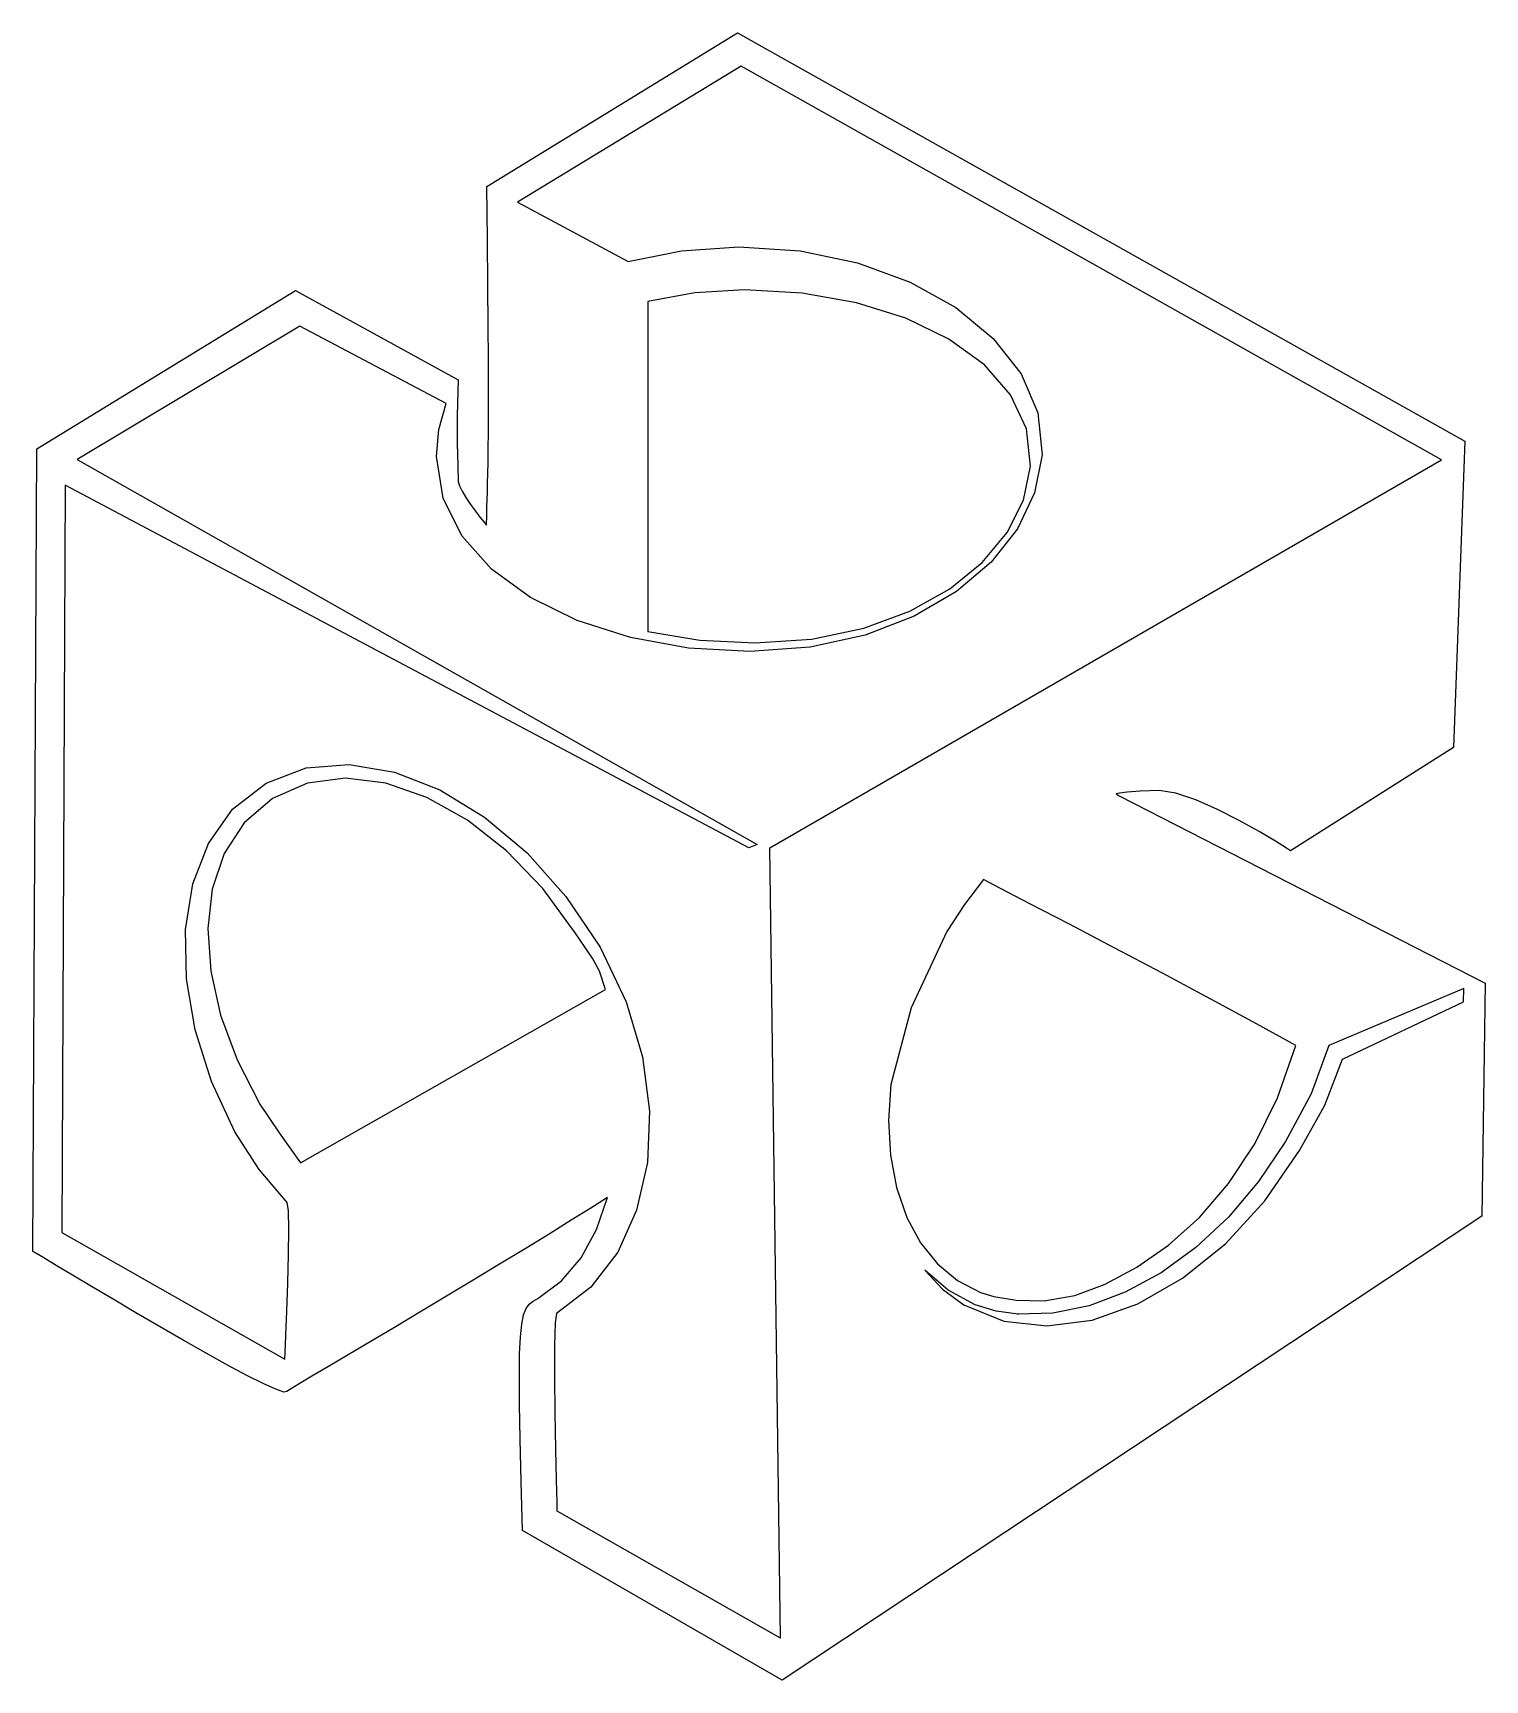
# Model space of a CAD drawing. Extents: x 0 to 153, y 0 to 173.
import ezdxf

# ---------------------------------------------------------------- set-up
doc = ezdxf.new("R2010")
doc.units = 0
doc.layers.get('0').update_dxf_attribs({"linetype": 'CONTINUOUS'})

msp = doc.modelspace()

# ---------------------------------------------------------------- linework, layer by layer
at = {"color": 0}
for p, q in [((47.7643, 157.029), (74.1179, 173.182)), ((74.1179, 173.182), (150.578, 130.266)), ((74.4844, 169.694), (50.982, 155.4)), ((148.118, 128.3), (74.4844, 169.693)), ((47.8303, 151.457), (47.7643, 157.029)), ((50.982, 155.4), (62.6251, 149.151)), ((47.8801, 146.615), (47.8303, 151.457)), ((68.2406, 150.293), (74.2403, 150.703)), ((74.2403, 150.703), (80.6898, 150.274)), ((62.6251, 149.151), (68.2406, 150.293)), ((80.6898, 150.274), (86.7449, 149.006)), ((86.7449, 149.006), (92.2528, 146.993)), ((0.46853, 129.465), (27.6558, 146.097)), ((27.6558, 146.097), (44.7643, 136.724)), ((47.9143, 142.441), (47.8801, 146.615)), ((69.6172, 145.853), (64.692, 144.961)), ((74.84, 146.17), (69.6172, 145.853)), ((80.917, 145.834), (74.84, 146.17)), ((86.6249, 144.825), (80.917, 145.834)), ((92.2528, 146.993), (97.0566, 144.321)), ((64.692, 144.961), (64.6712, 110.273)), ((91.8161, 143.2), (86.6249, 144.825)), ((97.0566, 144.321), (101.001, 141.079)), ((28.101, 142.354), (4.71565, 128.341)), ((43.4855, 134.232), (28.101, 142.354)), ((47.9365, 138.875), (47.9143, 142.441)), ((96.3443, 141.008), (91.8161, 143.2)), ((100.064, 138.304), (96.3443, 141.008)), ((101.001, 141.079), (103.933, 137.357)), ((47.9446, 135.855), (47.9365, 138.875)), ((102.828, 135.141), (100.064, 138.304)), ((103.933, 137.357), (105.695, 133.244)), ((44.7643, 136.724), (44.6624, 132.985)), ((47.9432, 133.322), (47.9446, 135.855)), ((104.49, 131.571), (102.828, 135.141)), ((42.7193, 131.497), (43.4855, 134.232)), ((47.9337, 131.217), (47.9432, 133.322)), ((44.6624, 132.985), (44.6525, 130.019)), ((105.695, 133.244), (106.135, 128.825)), ((42.4628, 128.654), (42.7193, 131.497)), ((44.6525, 130.019), (44.698, 127.732)), ((47.9185, 129.476), (47.9337, 131.217)), ((104.904, 127.646), (104.49, 131.571)), ((150.578, 130.266), (149.38, 98.0641)), ((0.04961, 45.1171), (0.46853, 129.465)), ((4.71565, 128.341), (76.1972, 87.8748)), ((43.1655, 124.289), (42.4628, 128.654)), ((47.8966, 128.042), (47.9185, 129.476)), ((77.501, 87.5344), (148.118, 128.3)), ((106.135, 128.825), (105.351, 124.841)), ((44.698, 127.732), (44.7643, 126.024)), ((47.8441, 125.845), (47.8702, 126.851)), ((47.8702, 126.851), (47.8966, 128.042)), ((104.166, 124.066), (104.904, 127.646)), ((3.44785, 125.648), (3.07716, 47.111)), ((75.3166, 87.5249), (3.44785, 125.648)), ((44.7643, 126.024), (44.88, 125.593)), ((44.88, 125.593), (45.1651, 125.013)), ((45.1651, 125.013), (45.5732, 124.34)), ((47.7905, 124.142), (47.8166, 124.962)), ((47.8166, 124.962), (47.8441, 125.845)), ((105.351, 124.841), (103.537, 121.05)), ((45.1527, 120.328), (43.1655, 124.289)), ((45.5732, 124.34), (46.0527, 123.627)), ((46.0527, 123.627), (46.5586, 122.928)), ((46.5586, 122.928), (47.0394, 122.297)), ((47.7492, 122.45), (47.7668, 123.325)), ((47.7668, 123.325), (47.7905, 124.142)), ((102.457, 120.66), (104.166, 124.066)), ((47.0394, 122.297), (47.4486, 121.788)), ((47.4486, 121.788), (47.7379, 121.455)), ((47.7379, 121.455), (47.7492, 122.45)), ((48.2685, 116.824), (45.1527, 120.328)), ((99.8499, 117.518), (102.457, 120.66)), ((103.537, 121.05), (100.772, 117.554)), ((52.36, 113.837), (48.2685, 116.824)), ((96.4187, 114.737), (99.8499, 117.518)), ((100.772, 117.554), (97.1324, 114.458)), ((92.239, 112.407), (96.4187, 114.737)), ((97.1324, 114.458), (92.698, 111.868)), ((57.2742, 111.421), (52.36, 113.837)), ((62.8579, 109.631), (57.2742, 111.421)), ((87.3855, 110.623), (92.239, 112.407)), ((92.698, 111.868), (87.5496, 109.883)), ((68.9585, 108.523), (62.8579, 109.631)), ((64.6712, 110.273), (70.1587, 109.369)), ((70.1587, 109.369), (75.9534, 109.065)), ((75.9534, 109.065), (81.9312, 109.478)), ((87.5496, 109.883), (81.7644, 108.611)), ((81.9312, 109.478), (87.3855, 110.623)), ((75.4228, 108.152), (68.9585, 108.523)), ((81.7644, 108.611), (75.4228, 108.152)), ((149.38, 98.0641), (132.245, 87.2324)), ((24.5539, 94.3158), (28.7638, 95.9252)), ((28.7638, 95.9252), (33.3072, 96.2889)), ((33.3072, 96.2889), (38.0436, 95.4938)), ((38.0436, 95.4938), (42.8308, 93.6226)), ((21.0454, 91.5829), (24.5539, 94.3158)), ((28.9044, 94.3405), (25.2484, 92.7146)), ((32.9103, 94.8559), (28.9044, 94.3405)), ((37.1355, 94.331), (32.9103, 94.8559)), ((41.4528, 92.8356), (37.1355, 94.331)), ((42.8308, 93.6226), (47.5273, 90.763)), ((118.451, 93.5468), (116.458, 93.4819)), ((120.197, 93.2917), (118.451, 93.5468)), ((25.2484, 92.7146), (22.2608, 90.1499)), ((45.7316, 90.442), (41.4528, 92.8356)), ((114.272, 93.2684), (113.928, 93.2021)), ((113.928, 93.2021), (114.241, 93.012)), ((114.241, 93.012), (152.699, 73.3213)), ((115.091, 93.376), (114.272, 93.2684)), ((116.458, 93.4819), (115.091, 93.376)), ((122.301, 92.5834), (120.197, 93.2917)), ((124.58, 91.5734), (122.301, 92.5834)), ((18.4892, 88.0029), (21.0454, 91.5829)), ((22.2608, 90.1499), (20.1524, 86.9379)), ((49.8436, 87.2215), (45.7316, 90.442)), ((47.5273, 90.763), (51.992, 86.9982)), ((126.854, 90.4102), (124.58, 91.5734)), ((128.939, 89.2457), (126.854, 90.4102)), ((130.654, 88.2276), (128.939, 89.2457)), ((16.852, 83.735), (18.4892, 88.0029)), ((20.1524, 86.9379), (18.8874, 83.1963)), ((53.6593, 83.2446), (49.8436, 87.2215)), ((51.992, 86.9982), (56.0836, 82.4135)), ((76.1972, 87.8748), (75.3166, 87.5249)), ((78.631, 4.49654), (77.501, 87.5344)), ((131.816, 87.5069), (130.654, 88.2276)), ((132.245, 87.2324), (131.816, 87.5069)), ((16.101, 78.9397), (16.852, 83.735)), ((18.8874, 83.1963), (18.4271, 79.0388)), ((57.0523, 78.5813), (53.6593, 83.2446)), ((99.9698, 84.1954), (97.9689, 81.5827)), ((101.758, 83.2707), (99.9698, 84.1954)), ((104.86, 81.6599), (101.758, 83.2707)), ((56.0836, 82.4135), (59.6607, 77.0915)), ((97.9689, 81.5827), (96.1362, 78.7344)), ((108.95, 79.5281), (104.86, 81.6599)), ((16.2016, 73.7761), (16.101, 78.9397)), ((18.4271, 79.0388), (18.7358, 74.585)), ((58.0983, 77.046), (57.0523, 78.5813)), ((96.1362, 78.7344), (92.3548, 70.7101)), ((113.702, 77.0378), (108.95, 79.5281)), ((58.9153, 75.8762), (58.0983, 77.046)), ((59.6607, 77.0915), (62.4057, 71.3535)), ((118.788, 74.3521), (113.702, 77.0378)), ((18.7358, 74.585), (19.7776, 69.9477)), ((59.5947, 74.5712), (58.9153, 75.8762)), ((60.223, 72.6324), (59.5947, 74.5712)), ((17.1194, 68.4043), (16.2016, 73.7761)), ((123.883, 71.6361), (118.788, 74.3521)), ((150.483, 72.7385), (136.285, 66.748)), ((150.446, 71.3341), (150.483, 72.7385)), ((152.699, 73.3213), (152.349, 48.8128)), ((28.1699, 54.4326), (60.223, 72.6324)), ((62.4057, 71.3535), (64.1244, 65.5588)), ((128.661, 69.0492), (123.883, 71.6361)), ((137.727, 65.3161), (150.446, 71.3341)), ((19.7776, 69.9477), (21.5153, 65.2445)), ((92.3548, 70.7101), (90.23, 62.6442)), ((18.8199, 62.9846), (17.1194, 68.4043)), ((132.796, 66.7575), (128.661, 69.0492)), ((130.885, 61.2454), (132.796, 66.7575)), ((136.285, 66.748), (134.426, 61.6906)), ((21.5153, 65.2445), (23.9131, 60.5924)), ((64.1244, 65.5588), (64.8561, 59.8674)), ((135.865, 60.5), (137.727, 65.3161)), ((21.2728, 57.6763), (18.8199, 62.9846)), ((90.23, 62.6442), (89.9929, 58.8617)), ((128.492, 56.4113), (130.885, 61.2454)), ((134.426, 61.6906), (131.736, 56.6801)), ((23.9131, 60.5924), (25.9374, 57.5772)), ((64.8561, 59.8674), (64.6384, 54.4407)), ((133.178, 55.7308), (135.865, 60.5)), ((23.8442, 53.7298), (21.2728, 57.6763)), ((25.9374, 57.5772), (28.1699, 54.4326)), ((89.9929, 58.8617), (90.1926, 55.2372)), ((125.72, 52.2344), (128.492, 56.4113)), ((131.736, 56.6801), (128.898, 52.451)), ((129.545, 50.4239), (133.178, 55.7308)), ((26.7808, 50.2433), (23.8442, 53.7298)), ((64.6384, 54.4407), (63.5123, 49.44)), ((90.1926, 55.2372), (90.8322, 51.828)), ((122.663, 48.6943), (125.72, 52.2344)), ((128.898, 52.451), (125.721, 48.7179)), ((26.9172, 49.3723), (26.7808, 50.2433)), ((60.4407, 50.7848), (58.7058, 49.6743)), ((59.2861, 47.3989), (60.4407, 50.7848)), ((90.8322, 51.828), (91.9166, 48.6847)), ((125.408, 45.9232), (129.545, 50.4239)), ((26.9586, 47.432), (26.9172, 49.3723)), ((58.7058, 49.6743), (56.6441, 48.3803)), ((63.5123, 49.44), (61.5184, 45.0219)), ((152.349, 48.8128), (78.8155, 0.05926)), ((91.9166, 48.6847), (93.3552, 46.0266)), ((119.421, 45.7701), (122.663, 48.6943)), ((125.721, 48.7179), (122.28, 45.5126)), ((3.07716, 47.111), (26.5162, 33.7936)), ((26.9241, 44.7876), (26.9586, 47.432)), ((54.314, 46.9417), (51.7772, 45.3884)), ((56.6441, 48.3803), (54.314, 46.9417)), ((57.664, 44.4542), (59.2861, 47.3989)), ((0.34727, 44.9365), (0.04961, 45.1171)), ((51.7772, 45.3884), (49.0897, 43.7568)), ((61.5184, 45.0219), (58.6934, 41.3508)), ((93.3552, 46.0266), (95.1438, 43.8079)), ((116.091, 43.44), (119.421, 45.7701)), ((122.28, 45.5126), (118.644, 42.8681)), ((120.908, 42.2906), (125.408, 45.9232)), ((1.192, 44.4253), (0.34727, 44.9365)), ((2.50527, 43.6344), (1.192, 44.4253)), ((4.20853, 42.6131), (2.50527, 43.6344)), ((26.8428, 41.8042), (26.9241, 44.7876)), ((49.0897, 43.7568), (46.313, 42.0825)), ((55.5971, 42.0218), (57.664, 44.4542)), ((95.1438, 43.8079), (97.2566, 42.0578)), ((112.773, 41.6828), (116.091, 43.44)), ((6.22321, 41.4101), (4.20853, 42.6131)), ((26.7367, 38.8482), (26.8428, 41.8042)), ((46.313, 42.0825), (43.5074, 40.3959)), ((53.1139, 40.1712), (55.5971, 42.0218)), ((96.2561, 41.0312), (93.7976, 43.156)), ((93.7976, 43.156), (95.6702, 41.1357)), ((97.2566, 42.0578), (99.6668, 40.8023)), ((109.565, 40.4784), (112.773, 41.6828)), ((118.644, 42.8681), (114.881, 40.8132)), ((116.187, 39.5951), (120.908, 42.2906)), ((8.47355, 40.0773), (6.22321, 41.4101)), ((10.8796, 38.6609), (8.47355, 40.0773)), ((43.5074, 40.3959), (40.7321, 38.7354)), ((52.2235, 39.551), (52.6302, 39.8805)), ((52.6302, 39.8805), (53.1139, 40.1712)), ((58.6934, 41.3508), (55.0803, 38.5851)), ((95.6702, 41.1357), (97.9181, 39.4878)), ((99.1002, 39.5139), (96.2561, 41.0312)), ((99.6668, 40.8023), (101.076, 40.3849)), ((101.076, 40.3849), (103.419, 39.9905)), ((103.419, 39.9905), (106.358, 39.9217)), ((106.358, 39.9217), (109.565, 40.4784)), ((114.881, 40.8132), (111.067, 39.3831)), ((13.3656, 37.2124), (10.8796, 38.6609)), ((26.6306, 36.2839), (26.7367, 38.8482)), ((40.7321, 38.7354), (38.045, 37.1313)), ((51.4283, 37.4812), (51.6283, 38.4362)), ((51.6283, 38.4362), (51.8915, 39.0977)), ((51.8915, 39.0977), (52.2235, 39.551)), ((55.0803, 38.5851), (54.9314, 37.6107)), ((97.9181, 39.4878), (102.107, 37.7832)), ((101.304, 38.8454), (99.1002, 39.5139)), ((103.612, 38.5272), (101.304, 38.8454)), ((107.271, 38.6073), (103.564, 38.5177)), ((103.564, 38.5163), (103.612, 38.5272)), ((103.564, 38.5177), (103.564, 38.5163)), ((111.067, 39.3831), (107.271, 38.6073)), ((111.384, 37.9028), (116.187, 39.5951)), ((15.8516, 35.7823), (13.3656, 37.2124)), ((38.045, 37.1313), (35.5064, 35.6196)), ((51.2921, 36.1474), (51.4283, 37.4812)), ((54.9314, 37.6107), (54.8665, 35.2227)), ((102.107, 37.7832), (106.644, 37.2759)), ((106.644, 37.2759), (111.384, 37.9028)), ((18.2604, 34.4179), (15.8516, 35.7823)), ((26.5479, 34.4771), (26.6306, 36.2839)), ((35.5064, 35.6196), (33.1777, 34.236)), ((51.2106, 34.349), (51.2921, 36.1474)), ((54.8665, 35.2227), (54.8651, 31.8988)), ((20.5148, 33.1694), (18.2604, 34.4179)), ((22.5364, 32.0876), (20.5148, 33.1694)), ((26.5162, 33.7936), (26.5479, 34.4771)), ((31.1147, 33.0123), (29.3812, 31.9829)), ((33.1777, 34.236), (31.1147, 33.0123)), ((51.1845, 32.0008), (51.2106, 34.349)), ((24.2466, 31.2195), (22.5364, 32.0876)), ((25.5695, 30.6173), (24.2466, 31.2195)), ((28.0334, 31.1822), (27.1322, 30.6448)), ((29.3812, 31.9829), (28.0334, 31.1822)), ((51.2025, 29.0614), (51.1845, 32.0008)), ((54.8651, 31.8988), (54.9092, 28.1134)), ((26.4253, 30.3293), (25.5695, 30.6173)), ((26.7381, 30.405), (26.4253, 30.3293)), ((27.1322, 30.6448), (26.7381, 30.405)), ((51.2643, 25.3655), (51.2025, 29.0614)), ((54.9092, 28.1134), (54.9783, 24.3417)), ((51.3652, 20.9269), (51.2643, 25.3655)), ((54.9783, 24.3417), (55.0513, 21.0592)), ((51.5013, 15.762), (51.3652, 20.9269)), ((55.0513, 21.0592), (55.1092, 18.7413)), ((55.1092, 18.7413), (55.1339, 17.8621)), ((55.1339, 17.8621), (78.5827, 4.50204)), ((78.8155, 0.05926), (51.5013, 15.762)), ((78.5827, 4.50204), (78.631, 4.49654))]:
    msp.add_line(p, q, dxfattribs=at)

doc.saveas('drawing.dxf')
